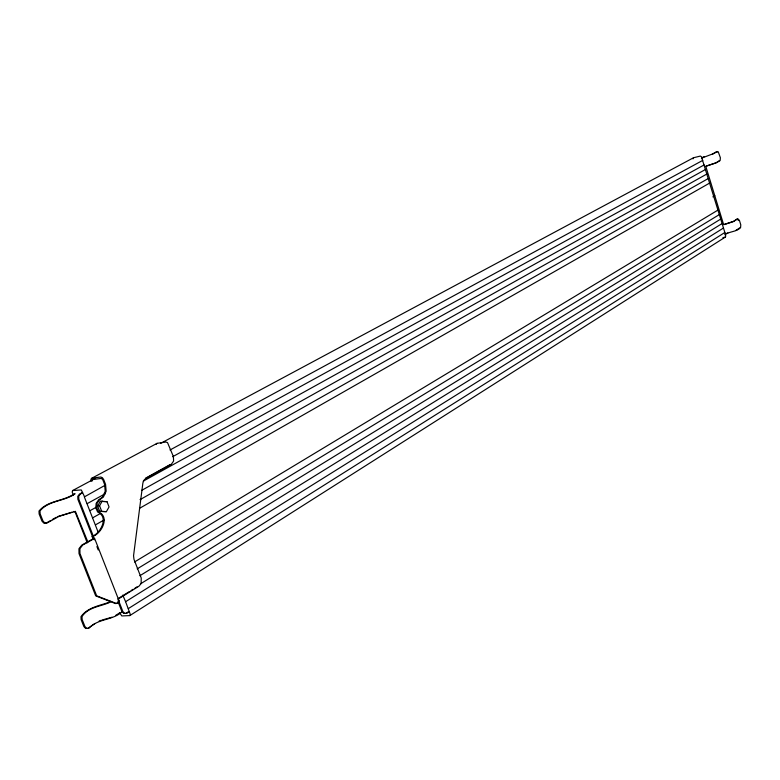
<?xml version="1.0" encoding="UTF-8"?>
<svg xmlns="http://www.w3.org/2000/svg" width="780" height="780" viewBox="0 0 780 780"><rect width="100%" height="100%" fill="white"/><g stroke="black" fill="none" stroke-linecap="round" stroke-linejoin="round"><path stroke-width="1.17" d="M692.981 158.857L693.508 157.755L700.362 156.068L701.454 156.78L724.854 232.489L725.751 236.106L725.215 237.159L129.821 615.586L121.778 615.937L119.486 612.544M104.754 485.472L84.337 496.909L98.173 532.252M723.489 228.014L125.599 601.712L130.231 614.162L129.821 615.586M118.238 602.306L118.462 601.76M94.497 538.132L119.428 601.712L118.209 603.008L116.473 603.525L96.652 595.813L79.96 553.498L79.901 548.662L82.748 545.005L94.243 538.609L92.917 536.425C101.741 533.111 110.058 516.945 98.582 511.904L96.749 507.868L97.081 503.324L99.44 499.843L103.331 497.104L106.158 491.224L105.553 484.36L103.691 479.573L102.375 477.652L100.727 477.009L91.884 478.189L90.899 479.183L91.123 481.231M102.248 501.082L99.547 505.801L97.607 506.025L99.674 511.319L106.372 511.66L109.054 506.942L106.996 501.667L100.318 501.306L97.607 506.025M109.795 601.331L109.2 602.248C99.46 605.719 87.428 607.483 80.984 616.678L81.13 619.651L83.899 626.593L85.673 628.475L88.998 628.173C97.87 618.559 112.096 620.519 121.641 612.183M110.74 601.283L110.136 602.199C100.678 606.606 88.296 606.908 82.007 616.58L82.154 619.554L84.922 626.506L86.697 628.387M95.092 478.501L72.569 490.571L72.199 492.102L73.447 495.281M156.059 444.327L157.063 443.342L165.906 442.016L167.524 442.611L173.423 456.622L173.589 461.087L171.288 464.334L145.558 478.579L143.842 480.363L142.896 482.908L133.555 555.711L133.984 559.348L141.219 577.97L141.131 583.538L138.947 586.199L118.219 599.059M739.733 227.877L735.706 230.519M87.974 628.27L94.77 623.727M126.077 613.236L128.115 611.939M129.07 611.9L127.023 613.187L123.708 613.431L121.904 611.549L117.975 601.517M724.942 234.761C729.602 231.192 736.359 232.07 740.571 227.682L740.785 224.835L739.43 220.399L737.87 218.79L733.024 221.734L724.25 224.543L723.44 223.987L706.085 167.3L706.358 166.091L716.137 162.893L720.145 160.553L720.369 157.745L718.243 151.798L717.395 151.525L712.413 154.157M115.635 615.41L119.681 612.865M128.31 608.624L724.854 232.489M140.478 583.879L722.114 223.538M118.258 598.494L129.109 591.767M131.089 590.538L133.058 589.319M135.028 588.091L137.007 586.872M139.874 575.728L720.74 219.053M716.8 162.289L719.306 160.768M137.202 568.854L719.375 214.568M134.521 561.971L717.99 210.073M712.871 196.862L714.792 195.731L713.983 195.916M50.242 520.738L46.196 523.068L43.807 523.126L41.974 521.128L39.136 514L39 511.027C47.892 500.311 63.336 501.442 74.246 493.867M52.27 519.568L56.326 517.237M139.522 508.336L709.712 183.027M95.511 524.833L103.993 520.036M140.039 499.658L708.328 178.503M92.752 517.774L100.191 513.601M141.628 490.406L706.943 173.979M89.983 510.695L96.369 507.156M143.227 481.182L705.549 169.445M145.645 478.13L170.342 464.461M705.442 166.355L715.972 162.796M87.204 503.617L105.359 493.652M172.604 456.739L704.164 164.911M170.011 449.992L702.77 160.368M82.612 492.424L79.414 494.149L77.785 496.334L77.873 499.298L93.385 538.843M82.485 492.882L80.35 494.032L78.721 496.216L78.809 499.18L93.444 536.494M701.474 158.174L713.203 153.728L716.557 151.739L717.405 152.012M75.172 493.76C64.35 501.53 48.877 500.233 40.014 510.871L40.151 513.844L42.978 520.981L44.821 522.98L47.209 522.922L58.91 516.418L75.377 511.339L87.867 541.963M160.514 443.44L693.508 157.755M91.884 478.189L157.063 443.342M726.277 233.571L727.818 232.928M723.548 224.65L733.785 221.257L737.022 218.985L738.592 220.584M702.887 157.17L704.457 156.566M99.148 621.007L100.766 620.392M57.827 516.516L71.896 512.226M117.254 603.057L115.518 603.574L95.696 595.861L79.014 553.585L78.956 548.74L81.793 545.093L93.288 538.697L91.972 536.513C100.795 533.208 109.112 517.042 97.636 512.011L95.813 507.975L96.135 503.432L98.504 499.96L102.385 497.221L105.222 491.341L104.617 484.477L102.755 479.7L101.273 478.413L92.43 479.593L92.05 481.114M101.888 620.081L111.969 617.224M722.914 237.637L725.215 237.159M72.569 490.571L81.295 489.938L84.435 496.519M106.996 501.667L100.318 501.306M99.674 511.319L106.372 511.66M73.476 511.436L75.202 512.207L87.233 542.812M125.599 601.712L122.782 595.14M124.654 613.392L122.86 611.51L118.043 599.235M118.277 600.327L119.428 601.712M99.547 505.801L101.614 511.105M92.917 536.425L94.243 539.818M96.895 546.585L98.231 549.978"/></g></svg>
